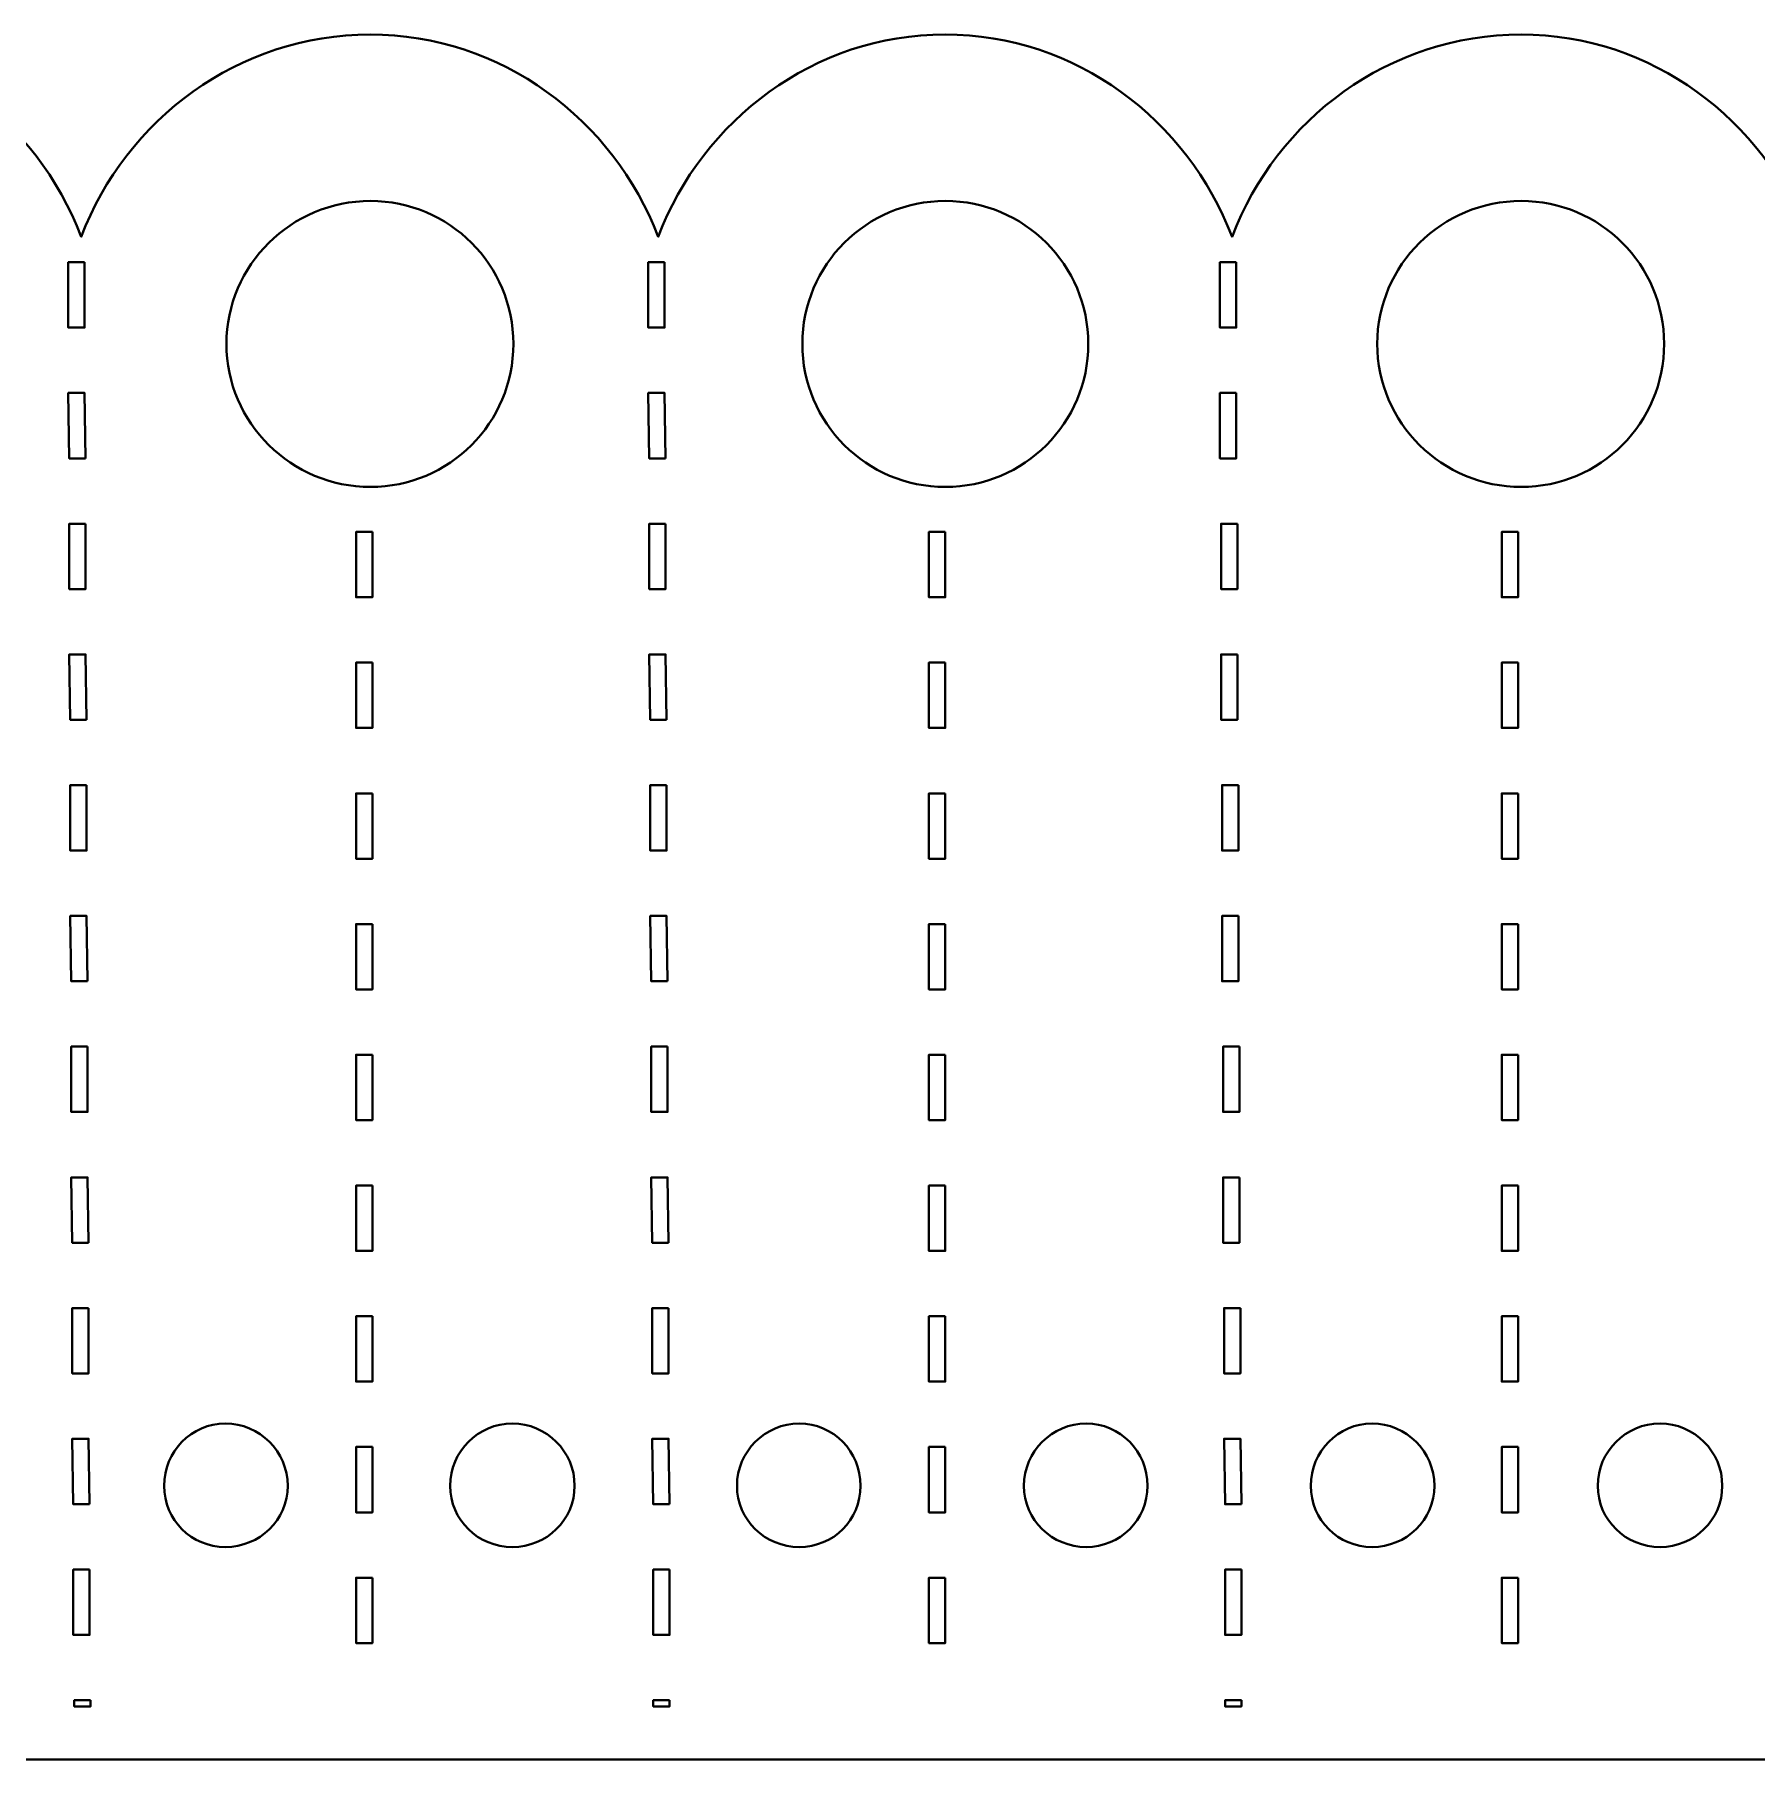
# Model space of a CAD drawing. Header units: centimetres. Extents: x -8.2 to 7.2, y 2.8 to 4.9.
# Drawn here: x -6.134 to -4.039, y 2.801 to 4.899 of the extents above; entities that cross this region are included whole.
import ezdxf

# ---------------------------------------------------------------- set-up
doc = ezdxf.new("R2010")
doc.units = ezdxf.units.CM
doc.header["$MEASUREMENT"] = 0
doc.layers.add('Layer 1', color=7, linetype='Continuous')

msp = doc.modelspace()

# ---------------------------------------------------------------- linework, layer by layer
at = {"layer": 'Layer 1', "color": 17, "lineweight": 40}
for points, knots in [([(7.2486, 4.52232), (7.2486, 4.72963), (7.07659, 4.89865), (6.87103, 4.89865), (6.87103, 4.89865), (6.71154, 4.89865), (6.57502, 4.79496), (6.52078, 4.65273), (6.52078, 4.65273), (6.46648, 4.79484), (6.33118, 4.89865), (6.17177, 4.89865), (6.17177, 4.89865), (6.01237, 4.89865), (5.87706, 4.79484), (5.82276, 4.65273), (5.82276, 4.65273), (5.76846, 4.79583), (5.63113, 4.89865), (5.47127, 4.89865), (5.47127, 4.89865), (5.31187, 4.89865), (5.17656, 4.79484), (5.12226, 4.65273), (5.12226, 4.65273), (5.06803, 4.79496), (4.9315, 4.89865), (4.77201, 4.89865), (4.77201, 4.89865), (4.61261, 4.89865), (4.4773, 4.79484), (4.423, 4.65273), (4.423, 4.65273), (4.3687, 4.79583), (4.23138, 4.89865), (4.07151, 4.89865), (4.07151, 4.89865), (3.91202, 4.89865), (3.7755, 4.79496), (3.72126, 4.65273), (3.72126, 4.65273), (3.66696, 4.79484), (3.53166, 4.89865), (3.37225, 4.89865), (3.37225, 4.89865), (3.21285, 4.89865), (3.07754, 4.79484), (3.02324, 4.65273), (3.02324, 4.65273), (2.96901, 4.79496), (2.83248, 4.89865), (2.67299, 4.89865), (2.67299, 4.89865), (2.51312, 4.89865), (2.3758, 4.79583), (2.3215, 4.65273), (2.3215, 4.65273), (2.2672, 4.79484), (2.1319, 4.89865), (1.97249, 4.89865), (1.97249, 4.89865), (1.813, 4.89865), (1.67647, 4.79496), (1.62224, 4.65273), (1.62224, 4.65273), (1.56794, 4.79484), (1.43264, 4.89865), (1.27323, 4.89865), (1.27323, 4.89865), (1.11336, 4.89865), (0.97604, 4.79583), (0.92174, 4.65273), (0.92174, 4.65273), (0.86744, 4.79484), (0.73214, 4.89865), (0.57273, 4.89865), (0.57273, 4.89865), (0.41333, 4.89865), (0.27802, 4.79484), (0.22372, 4.65273), (0.22372, 4.65273), (0.16949, 4.79496), (0.03296, 4.89865), (-0.12653, 4.89865), (-0.12653, 4.89865), (-0.2864, 4.89865), (-0.42372, 4.79583), (-0.47802, 4.65273), (-0.47802, 4.65273), (-0.53232, 4.79484), (-0.66762, 4.89865), (-0.82703, 4.89865), (-0.82703, 4.89865), (-0.98652, 4.89865), (-1.12305, 4.79496), (-1.17728, 4.65273), (-1.17728, 4.65273), (-1.23158, 4.79484), (-1.36688, 4.89865), (-1.52629, 4.89865), (-1.52629, 4.89865), (-1.68616, 4.89865), (-1.82348, 4.79583), (-1.87778, 4.65273), (-1.87778, 4.65273), (-1.93208, 4.79484), (-2.06738, 4.89865), (-2.22679, 4.89865), (-2.22679, 4.89865), (-2.38619, 4.89865), (-2.5215, 4.79484), (-2.5758, 4.65273), (-2.5758, 4.65273), (-2.63003, 4.79496), (-2.76656, 4.89865), (-2.92605, 4.89865), (-2.92605, 4.89865), (-3.08592, 4.89865), (-3.22324, 4.79583), (-3.27754, 4.65273), (-3.27754, 4.65273), (-3.33184, 4.79484), (-3.46714, 4.89865), (-3.62655, 4.89865), (-3.62655, 4.89865), (-3.78604, 4.89865), (-3.92257, 4.79496), (-3.9768, 4.65273), (-3.9768, 4.65273), (-4.0311, 4.79484), (-4.1664, 4.89865), (-4.32581, 4.89865), (-4.32581, 4.89865), (-4.48568, 4.89865), (-4.623, 4.79583), (-4.6773, 4.65273), (-4.6773, 4.65273), (-4.7316, 4.79484), (-4.8669, 4.89865), (-5.02631, 4.89865), (-5.02631, 4.89865), (-5.18571, 4.89865), (-5.32102, 4.79484), (-5.37532, 4.65273), (-5.37532, 4.65273), (-5.42955, 4.79496), (-5.56608, 4.89865), (-5.72557, 4.89865), (-5.72557, 4.89865), (-5.88544, 4.89865), (-6.02276, 4.79583), (-6.07706, 4.65273), (-6.07706, 4.65273), (-6.13136, 4.79484), (-6.26666, 4.89865), (-6.42607, 4.89865), (-6.42607, 4.89865), (-6.58556, 4.89865), (-6.72209, 4.79496), (-6.77632, 4.65273), (-6.77632, 4.65273), (-6.83062, 4.79484), (-6.96592, 4.89865), (-7.12533, 4.89865), (-7.12533, 4.89865), (-7.2852, 4.89865), (-7.42252, 4.79583), (-7.47682, 4.65273), (-7.47682, 4.65273), (-7.53112, 4.79484), (-7.66642, 4.89865), (-7.82583, 4.89865), (-7.82583, 4.89865), (-8.03139, 4.89865), (-8.20216, 4.72788), (-8.20216, 4.52232), (-8.20216, 4.52232), (-8.20216, 4.49159), (-8.19816, 4.46161), (-8.19098, 4.43289), (-8.19098, 4.43289), (-8.19098, 4.43289), (-8.1885, 2.80088), (-8.1885, 2.80088), (-8.1885, 2.80088), (-8.1885, 2.80088), (7.24105, 2.80088), (7.24105, 2.80088), (7.24105, 2.80088), (7.24105, 2.80088), (7.23857, 4.43786), (7.23857, 4.43786), (7.23857, 4.43786), (7.24494, 4.46505), (7.24851, 4.49327), (7.24851, 4.52232), (7.24851, 4.52232), (7.24851, 4.52232), (7.2486, 4.52232), (7.2486, 4.52232)], [0, 0, 0, 0, 0.0196078, 0.0196078, 0.0196078, 0.0196078, 0.0392157, 0.0392157, 0.0392157, 0.0392157, 0.0588235, 0.0588235, 0.0588235, 0.0588235, 0.0784314, 0.0784314, 0.0784314, 0.0784314, 0.0980392, 0.0980392, 0.0980392, 0.0980392, 0.1176471, 0.1176471, 0.1176471, 0.1176471, 0.1372549, 0.1372549, 0.1372549, 0.1372549, 0.1568627, 0.1568627, 0.1568627, 0.1568627, 0.1764706, 0.1764706, 0.1764706, 0.1764706, 0.1960784, 0.1960784, 0.1960784, 0.1960784, 0.2156863, 0.2156863, 0.2156863, 0.2156863, 0.2352941, 0.2352941, 0.2352941, 0.2352941, 0.254902, 0.254902, 0.254902, 0.254902, 0.2745098, 0.2745098, 0.2745098, 0.2745098, 0.2941176, 0.2941176, 0.2941176, 0.2941176, 0.3137255, 0.3137255, 0.3137255, 0.3137255, 0.3333333, 0.3333333, 0.3333333, 0.3333333, 0.3529412, 0.3529412, 0.3529412, 0.3529412, 0.372549, 0.372549, 0.372549, 0.372549, 0.3921569, 0.3921569, 0.3921569, 0.3921569, 0.4117647, 0.4117647, 0.4117647, 0.4117647, 0.4313725, 0.4313725, 0.4313725, 0.4313725, 0.4509804, 0.4509804, 0.4509804, 0.4509804, 0.4705882, 0.4705882, 0.4705882, 0.4705882, 0.4901961, 0.4901961, 0.4901961, 0.4901961, 0.5098039, 0.5098039, 0.5098039, 0.5098039, 0.5294118, 0.5294118, 0.5294118, 0.5294118, 0.5490196, 0.5490196, 0.5490196, 0.5490196, 0.5686275, 0.5686275, 0.5686275, 0.5686275, 0.5882353, 0.5882353, 0.5882353, 0.5882353, 0.6078431, 0.6078431, 0.6078431, 0.6078431, 0.627451, 0.627451, 0.627451, 0.627451, 0.6470588, 0.6470588, 0.6470588, 0.6470588, 0.6666667, 0.6666667, 0.6666667, 0.6666667, 0.6862745, 0.6862745, 0.6862745, 0.6862745, 0.7058824, 0.7058824, 0.7058824, 0.7058824, 0.7254902, 0.7254902, 0.7254902, 0.7254902, 0.745098, 0.745098, 0.745098, 0.745098, 0.7647059, 0.7647059, 0.7647059, 0.7647059, 0.7843137, 0.7843137, 0.7843137, 0.7843137, 0.8039216, 0.8039216, 0.8039216, 0.8039216, 0.8235294, 0.8235294, 0.8235294, 0.8235294, 0.8431373, 0.8431373, 0.8431373, 0.8431373, 0.8627451, 0.8627451, 0.8627451, 0.8627451, 0.8823529, 0.8823529, 0.8823529, 0.8823529, 0.9019608, 0.9019608, 0.9019608, 0.9019608, 0.9215686, 0.9215686, 0.9215686, 0.9215686, 0.9411765, 0.9411765, 0.9411765, 0.9411765, 0.9607843, 0.9607843, 0.9607843, 0.9607843, 1, 1, 1, 1]), ([(-5.55143, 4.52232), (-5.55143, 4.42618), (-5.62918, 4.34844), (-5.72531, 4.34844), (-5.72531, 4.34844), (-5.82145, 4.34844), (-5.90043, 4.42619), (-5.90043, 4.52232), (-5.90043, 4.52232), (-5.90043, 4.61846), (-5.82144, 4.6962), (-5.72531, 4.6962), (-5.72531, 4.6962), (-5.62917, 4.6962), (-5.55143, 4.61845), (-5.55143, 4.52232)], [0, 0, 0, 0, 0.2, 0.2, 0.2, 0.2, 0.4, 0.4, 0.4, 0.4, 0.6, 0.6, 0.6, 0.6, 1, 1, 1, 1]), ([(-4.85218, 4.52232), (-4.85218, 4.42618), (-4.92993, 4.34844), (-5.02606, 4.34844), (-5.02606, 4.34844), (-5.1222, 4.34844), (-5.19994, 4.42619), (-5.19994, 4.52232), (-5.19994, 4.52232), (-5.19994, 4.61846), (-5.1222, 4.6962), (-5.02606, 4.6962), (-5.02606, 4.6962), (-4.92992, 4.6962), (-4.85218, 4.61845), (-4.85218, 4.52232)], [0, 0, 0, 0, 0.2, 0.2, 0.2, 0.2, 0.4, 0.4, 0.4, 0.4, 0.6, 0.6, 0.6, 0.6, 1, 1, 1, 1]), ([(-4.15169, 4.52232), (-4.15169, 4.42618), (-4.22944, 4.34844), (-4.32557, 4.34844), (-4.32557, 4.34844), (-4.42171, 4.34844), (-4.50069, 4.42619), (-4.50069, 4.52232), (-4.50069, 4.52232), (-4.50069, 4.61846), (-4.4217, 4.6962), (-4.32557, 4.6962), (-4.32557, 4.6962), (-4.22943, 4.6962), (-4.15169, 4.61845), (-4.15169, 4.52232)], [0, 0, 0, 0, 0.2, 0.2, 0.2, 0.2, 0.4, 0.4, 0.4, 0.4, 0.6, 0.6, 0.6, 0.6, 1, 1, 1, 1]), ([(-6.07307, 4.62168), (-6.07307, 4.62168), (-6.07307, 4.54219), (-6.07307, 4.54219), (-6.07307, 4.54219), (-6.07307, 4.54219), (-6.09294, 4.54219), (-6.09294, 4.54219), (-6.09294, 4.54219), (-6.09294, 4.54219), (-6.09294, 4.62168), (-6.09294, 4.62168), (-6.09294, 4.62168), (-6.09294, 4.62168), (-6.07307, 4.62168), (-6.07307, 4.62168)], [0, 0, 0, 0, 0.2, 0.2, 0.2, 0.2, 0.4, 0.4, 0.4, 0.4, 0.6, 0.6, 0.6, 0.6, 1, 1, 1, 1]), ([(-5.36761, 4.62168), (-5.36761, 4.62168), (-5.36761, 4.54219), (-5.36761, 4.54219), (-5.36761, 4.54219), (-5.36761, 4.54219), (-5.38748, 4.54219), (-5.38748, 4.54219), (-5.38748, 4.54219), (-5.38748, 4.54219), (-5.38748, 4.62168), (-5.38748, 4.62168), (-5.38748, 4.62168), (-5.38748, 4.62168), (-5.36761, 4.62168), (-5.36761, 4.62168)], [0, 0, 0, 0, 0.2, 0.2, 0.2, 0.2, 0.4, 0.4, 0.4, 0.4, 0.6, 0.6, 0.6, 0.6, 1, 1, 1, 1]), ([(-4.67209, 4.62168), (-4.67209, 4.62168), (-4.67209, 4.54219), (-4.67209, 4.54219), (-4.67209, 4.54219), (-4.67209, 4.54219), (-4.69196, 4.54219), (-4.69196, 4.54219), (-4.69196, 4.54219), (-4.69196, 4.54219), (-4.69196, 4.62168), (-4.69196, 4.62168), (-4.69196, 4.62168), (-4.69196, 4.62168), (-4.67209, 4.62168), (-4.67209, 4.62168)], [0, 0, 0, 0, 0.2, 0.2, 0.2, 0.2, 0.4, 0.4, 0.4, 0.4, 0.6, 0.6, 0.6, 0.6, 1, 1, 1, 1]), ([(-6.07183, 4.38321), (-6.07183, 4.38321), (-6.0917, 4.38321), (-6.0917, 4.38321), (-6.0917, 4.38321), (-6.0917, 4.38321), (-6.09294, 4.4627), (-6.09294, 4.4627), (-6.09294, 4.4627), (-6.09294, 4.4627), (-6.07307, 4.4627), (-6.07307, 4.4627), (-6.07307, 4.4627), (-6.07307, 4.4627), (-6.07183, 4.38321), (-6.07183, 4.38321)], [0, 0, 0, 0, 0.2, 0.2, 0.2, 0.2, 0.4, 0.4, 0.4, 0.4, 0.6, 0.6, 0.6, 0.6, 1, 1, 1, 1]), ([(-5.36637, 4.38321), (-5.36637, 4.38321), (-5.38624, 4.38321), (-5.38624, 4.38321), (-5.38624, 4.38321), (-5.38624, 4.38321), (-5.38748, 4.4627), (-5.38748, 4.4627), (-5.38748, 4.4627), (-5.38748, 4.4627), (-5.36761, 4.4627), (-5.36761, 4.4627), (-5.36761, 4.4627), (-5.36761, 4.4627), (-5.36637, 4.38321), (-5.36637, 4.38321)], [0, 0, 0, 0, 0.2, 0.2, 0.2, 0.2, 0.4, 0.4, 0.4, 0.4, 0.6, 0.6, 0.6, 0.6, 1, 1, 1, 1]), ([(-4.67209, 4.4627), (-4.67209, 4.4627), (-4.67209, 4.38321), (-4.67209, 4.38321), (-4.67209, 4.38321), (-4.67209, 4.38321), (-4.69196, 4.38321), (-4.69196, 4.38321), (-4.69196, 4.38321), (-4.69196, 4.38321), (-4.69196, 4.4627), (-4.69196, 4.4627), (-4.69196, 4.4627), (-4.69196, 4.4627), (-4.67209, 4.4627), (-4.67209, 4.4627)], [0, 0, 0, 0, 0.2, 0.2, 0.2, 0.2, 0.4, 0.4, 0.4, 0.4, 0.6, 0.6, 0.6, 0.6, 1, 1, 1, 1]), ([(-6.07183, 4.30372), (-6.07183, 4.30372), (-6.07183, 4.22423), (-6.07183, 4.22423), (-6.07183, 4.22423), (-6.07183, 4.22423), (-6.0917, 4.22423), (-6.0917, 4.22423), (-6.0917, 4.22423), (-6.0917, 4.22423), (-6.0917, 4.30372), (-6.0917, 4.30372), (-6.0917, 4.30372), (-6.0917, 4.30372), (-6.07183, 4.30372), (-6.07183, 4.30372)], [0, 0, 0, 0, 0.2, 0.2, 0.2, 0.2, 0.4, 0.4, 0.4, 0.4, 0.6, 0.6, 0.6, 0.6, 1, 1, 1, 1]), ([(-5.36637, 4.30372), (-5.36637, 4.30372), (-5.36637, 4.22423), (-5.36637, 4.22423), (-5.36637, 4.22423), (-5.36637, 4.22423), (-5.38624, 4.22423), (-5.38624, 4.22423), (-5.38624, 4.22423), (-5.38624, 4.22423), (-5.38624, 4.30372), (-5.38624, 4.30372), (-5.38624, 4.30372), (-5.38624, 4.30372), (-5.36637, 4.30372), (-5.36637, 4.30372)], [0, 0, 0, 0, 0.2, 0.2, 0.2, 0.2, 0.4, 0.4, 0.4, 0.4, 0.6, 0.6, 0.6, 0.6, 1, 1, 1, 1]), ([(-4.67085, 4.30372), (-4.67085, 4.30372), (-4.67085, 4.22423), (-4.67085, 4.22423), (-4.67085, 4.22423), (-4.67085, 4.22423), (-4.69072, 4.22423), (-4.69072, 4.22423), (-4.69072, 4.22423), (-4.69072, 4.22423), (-4.69072, 4.30372), (-4.69072, 4.30372), (-4.69072, 4.30372), (-4.69072, 4.30372), (-4.67085, 4.30372), (-4.67085, 4.30372)], [0, 0, 0, 0, 0.2, 0.2, 0.2, 0.2, 0.4, 0.4, 0.4, 0.4, 0.6, 0.6, 0.6, 0.6, 1, 1, 1, 1]), ([(-5.72283, 4.29379), (-5.72283, 4.29379), (-5.72283, 4.2143), (-5.72283, 4.2143), (-5.72283, 4.2143), (-5.72283, 4.2143), (-5.7427, 4.2143), (-5.7427, 4.2143), (-5.7427, 4.2143), (-5.7427, 4.2143), (-5.7427, 4.29379), (-5.7427, 4.29379), (-5.7427, 4.29379), (-5.7427, 4.29379), (-5.72283, 4.29379), (-5.72283, 4.29379)], [0, 0, 0, 0, 0.2, 0.2, 0.2, 0.2, 0.4, 0.4, 0.4, 0.4, 0.6, 0.6, 0.6, 0.6, 1, 1, 1, 1]), ([(-5.02606, 4.29379), (-5.02606, 4.29379), (-5.02606, 4.2143), (-5.02606, 4.2143), (-5.02606, 4.2143), (-5.02606, 4.2143), (-5.04593, 4.2143), (-5.04593, 4.2143), (-5.04593, 4.2143), (-5.04593, 4.2143), (-5.04593, 4.29379), (-5.04593, 4.29379), (-5.04593, 4.29379), (-5.04593, 4.29379), (-5.02606, 4.29379), (-5.02606, 4.29379)], [0, 0, 0, 0, 0.2, 0.2, 0.2, 0.2, 0.4, 0.4, 0.4, 0.4, 0.6, 0.6, 0.6, 0.6, 1, 1, 1, 1]), ([(-4.3293, 4.29379), (-4.3293, 4.29379), (-4.3293, 4.2143), (-4.3293, 4.2143), (-4.3293, 4.2143), (-4.3293, 4.2143), (-4.34917, 4.2143), (-4.34917, 4.2143), (-4.34917, 4.2143), (-4.34917, 4.2143), (-4.34917, 4.29379), (-4.34917, 4.29379), (-4.34917, 4.29379), (-4.34917, 4.29379), (-4.3293, 4.29379), (-4.3293, 4.29379)], [0, 0, 0, 0, 0.2, 0.2, 0.2, 0.2, 0.4, 0.4, 0.4, 0.4, 0.6, 0.6, 0.6, 0.6, 1, 1, 1, 1]), ([(-6.07059, 4.06526), (-6.07059, 4.06526), (-6.09046, 4.06526), (-6.09046, 4.06526), (-6.09046, 4.06526), (-6.09046, 4.06526), (-6.0917, 4.14475), (-6.0917, 4.14475), (-6.0917, 4.14475), (-6.0917, 4.14475), (-6.07183, 4.14475), (-6.07183, 4.14475), (-6.07183, 4.14475), (-6.07183, 4.14475), (-6.07059, 4.06526), (-6.07059, 4.06526)], [0, 0, 0, 0, 0.2, 0.2, 0.2, 0.2, 0.4, 0.4, 0.4, 0.4, 0.6, 0.6, 0.6, 0.6, 1, 1, 1, 1]), ([(-5.72283, 4.13481), (-5.72283, 4.13481), (-5.72283, 4.05532), (-5.72283, 4.05532), (-5.72283, 4.05532), (-5.72283, 4.05532), (-5.7427, 4.05532), (-5.7427, 4.05532), (-5.7427, 4.05532), (-5.7427, 4.05532), (-5.7427, 4.13481), (-5.7427, 4.13481), (-5.7427, 4.13481), (-5.7427, 4.13481), (-5.72283, 4.13481), (-5.72283, 4.13481)], [0, 0, 0, 0, 0.2, 0.2, 0.2, 0.2, 0.4, 0.4, 0.4, 0.4, 0.6, 0.6, 0.6, 0.6, 1, 1, 1, 1]), ([(-5.36513, 4.06526), (-5.36513, 4.06526), (-5.385, 4.06526), (-5.385, 4.06526), (-5.385, 4.06526), (-5.385, 4.06526), (-5.38624, 4.14475), (-5.38624, 4.14475), (-5.38624, 4.14475), (-5.38624, 4.14475), (-5.36637, 4.14475), (-5.36637, 4.14475), (-5.36637, 4.14475), (-5.36637, 4.14475), (-5.36513, 4.06526), (-5.36513, 4.06526)], [0, 0, 0, 0, 0.2, 0.2, 0.2, 0.2, 0.4, 0.4, 0.4, 0.4, 0.6, 0.6, 0.6, 0.6, 1, 1, 1, 1]), ([(-5.02606, 4.13481), (-5.02606, 4.13481), (-5.02606, 4.05532), (-5.02606, 4.05532), (-5.02606, 4.05532), (-5.02606, 4.05532), (-5.04593, 4.05532), (-5.04593, 4.05532), (-5.04593, 4.05532), (-5.04593, 4.05532), (-5.04593, 4.13481), (-5.04593, 4.13481), (-5.04593, 4.13481), (-5.04593, 4.13481), (-5.02606, 4.13481), (-5.02606, 4.13481)], [0, 0, 0, 0, 0.2, 0.2, 0.2, 0.2, 0.4, 0.4, 0.4, 0.4, 0.6, 0.6, 0.6, 0.6, 1, 1, 1, 1]), ([(-4.67085, 4.14475), (-4.67085, 4.14475), (-4.67085, 4.06526), (-4.67085, 4.06526), (-4.67085, 4.06526), (-4.67085, 4.06526), (-4.69072, 4.06526), (-4.69072, 4.06526), (-4.69072, 4.06526), (-4.69072, 4.06526), (-4.69072, 4.14475), (-4.69072, 4.14475), (-4.69072, 4.14475), (-4.69072, 4.14475), (-4.67085, 4.14475), (-4.67085, 4.14475)], [0, 0, 0, 0, 0.2, 0.2, 0.2, 0.2, 0.4, 0.4, 0.4, 0.4, 0.6, 0.6, 0.6, 0.6, 1, 1, 1, 1]), ([(-4.3293, 4.13481), (-4.3293, 4.13481), (-4.3293, 4.05532), (-4.3293, 4.05532), (-4.3293, 4.05532), (-4.3293, 4.05532), (-4.34917, 4.05532), (-4.34917, 4.05532), (-4.34917, 4.05532), (-4.34917, 4.05532), (-4.34917, 4.13481), (-4.34917, 4.13481), (-4.34917, 4.13481), (-4.34917, 4.13481), (-4.3293, 4.13481), (-4.3293, 4.13481)], [0, 0, 0, 0, 0.2, 0.2, 0.2, 0.2, 0.4, 0.4, 0.4, 0.4, 0.6, 0.6, 0.6, 0.6, 1, 1, 1, 1]), ([(-6.07059, 3.98577), (-6.07059, 3.98577), (-6.07059, 3.90628), (-6.07059, 3.90628), (-6.07059, 3.90628), (-6.07059, 3.90628), (-6.09046, 3.90628), (-6.09046, 3.90628), (-6.09046, 3.90628), (-6.09046, 3.90628), (-6.09046, 3.98577), (-6.09046, 3.98577), (-6.09046, 3.98577), (-6.09046, 3.98577), (-6.07059, 3.98577), (-6.07059, 3.98577)], [0, 0, 0, 0, 0.2, 0.2, 0.2, 0.2, 0.4, 0.4, 0.4, 0.4, 0.6, 0.6, 0.6, 0.6, 1, 1, 1, 1]), ([(-5.36513, 3.98577), (-5.36513, 3.98577), (-5.36513, 3.90628), (-5.36513, 3.90628), (-5.36513, 3.90628), (-5.36513, 3.90628), (-5.385, 3.90628), (-5.385, 3.90628), (-5.385, 3.90628), (-5.385, 3.90628), (-5.385, 3.98577), (-5.385, 3.98577), (-5.385, 3.98577), (-5.385, 3.98577), (-5.36513, 3.98577), (-5.36513, 3.98577)], [0, 0, 0, 0, 0.2, 0.2, 0.2, 0.2, 0.4, 0.4, 0.4, 0.4, 0.6, 0.6, 0.6, 0.6, 1, 1, 1, 1]), ([(-4.66961, 3.98577), (-4.66961, 3.98577), (-4.66961, 3.90628), (-4.66961, 3.90628), (-4.66961, 3.90628), (-4.66961, 3.90628), (-4.68948, 3.90628), (-4.68948, 3.90628), (-4.68948, 3.90628), (-4.68948, 3.90628), (-4.68948, 3.98577), (-4.68948, 3.98577), (-4.68948, 3.98577), (-4.68948, 3.98577), (-4.66961, 3.98577), (-4.66961, 3.98577)], [0, 0, 0, 0, 0.2, 0.2, 0.2, 0.2, 0.4, 0.4, 0.4, 0.4, 0.6, 0.6, 0.6, 0.6, 1, 1, 1, 1]), ([(-5.72283, 3.97583), (-5.72283, 3.97583), (-5.72283, 3.89634), (-5.72283, 3.89634), (-5.72283, 3.89634), (-5.72283, 3.89634), (-5.7427, 3.89634), (-5.7427, 3.89634), (-5.7427, 3.89634), (-5.7427, 3.89634), (-5.7427, 3.97583), (-5.7427, 3.97583), (-5.7427, 3.97583), (-5.7427, 3.97583), (-5.72283, 3.97583), (-5.72283, 3.97583)], [0, 0, 0, 0, 0.2, 0.2, 0.2, 0.2, 0.4, 0.4, 0.4, 0.4, 0.6, 0.6, 0.6, 0.6, 1, 1, 1, 1]), ([(-5.02606, 3.97583), (-5.02606, 3.97583), (-5.02606, 3.89634), (-5.02606, 3.89634), (-5.02606, 3.89634), (-5.02606, 3.89634), (-5.04593, 3.89634), (-5.04593, 3.89634), (-5.04593, 3.89634), (-5.04593, 3.89634), (-5.04593, 3.97583), (-5.04593, 3.97583), (-5.04593, 3.97583), (-5.04593, 3.97583), (-5.02606, 3.97583), (-5.02606, 3.97583)], [0, 0, 0, 0, 0.2, 0.2, 0.2, 0.2, 0.4, 0.4, 0.4, 0.4, 0.6, 0.6, 0.6, 0.6, 1, 1, 1, 1]), ([(-4.3293, 3.97583), (-4.3293, 3.97583), (-4.3293, 3.89634), (-4.3293, 3.89634), (-4.3293, 3.89634), (-4.3293, 3.89634), (-4.34917, 3.89634), (-4.34917, 3.89634), (-4.34917, 3.89634), (-4.34917, 3.89634), (-4.34917, 3.97583), (-4.34917, 3.97583), (-4.34917, 3.97583), (-4.34917, 3.97583), (-4.3293, 3.97583), (-4.3293, 3.97583)], [0, 0, 0, 0, 0.2, 0.2, 0.2, 0.2, 0.4, 0.4, 0.4, 0.4, 0.6, 0.6, 0.6, 0.6, 1, 1, 1, 1]), ([(-6.06935, 3.7473), (-6.06935, 3.7473), (-6.08922, 3.7473), (-6.08922, 3.7473), (-6.08922, 3.7473), (-6.08922, 3.7473), (-6.09046, 3.82679), (-6.09046, 3.82679), (-6.09046, 3.82679), (-6.09046, 3.82679), (-6.07059, 3.82679), (-6.07059, 3.82679), (-6.07059, 3.82679), (-6.07059, 3.82679), (-6.06935, 3.7473), (-6.06935, 3.7473)], [0, 0, 0, 0, 0.2, 0.2, 0.2, 0.2, 0.4, 0.4, 0.4, 0.4, 0.6, 0.6, 0.6, 0.6, 1, 1, 1, 1]), ([(-5.36389, 3.7473), (-5.36389, 3.7473), (-5.38376, 3.7473), (-5.38376, 3.7473), (-5.38376, 3.7473), (-5.38376, 3.7473), (-5.385, 3.82679), (-5.385, 3.82679), (-5.385, 3.82679), (-5.385, 3.82679), (-5.36513, 3.82679), (-5.36513, 3.82679), (-5.36513, 3.82679), (-5.36513, 3.82679), (-5.36389, 3.7473), (-5.36389, 3.7473)], [0, 0, 0, 0, 0.2, 0.2, 0.2, 0.2, 0.4, 0.4, 0.4, 0.4, 0.6, 0.6, 0.6, 0.6, 1, 1, 1, 1]), ([(-4.66961, 3.82679), (-4.66961, 3.82679), (-4.66961, 3.7473), (-4.66961, 3.7473), (-4.66961, 3.7473), (-4.66961, 3.7473), (-4.68948, 3.7473), (-4.68948, 3.7473), (-4.68948, 3.7473), (-4.68948, 3.7473), (-4.68948, 3.82679), (-4.68948, 3.82679), (-4.68948, 3.82679), (-4.68948, 3.82679), (-4.66961, 3.82679), (-4.66961, 3.82679)], [0, 0, 0, 0, 0.2, 0.2, 0.2, 0.2, 0.4, 0.4, 0.4, 0.4, 0.6, 0.6, 0.6, 0.6, 1, 1, 1, 1]), ([(-5.72283, 3.81686), (-5.72283, 3.81686), (-5.72283, 3.73737), (-5.72283, 3.73737), (-5.72283, 3.73737), (-5.72283, 3.73737), (-5.7427, 3.73737), (-5.7427, 3.73737), (-5.7427, 3.73737), (-5.7427, 3.73737), (-5.7427, 3.81686), (-5.7427, 3.81686), (-5.7427, 3.81686), (-5.7427, 3.81686), (-5.72283, 3.81686), (-5.72283, 3.81686)], [0, 0, 0, 0, 0.2, 0.2, 0.2, 0.2, 0.4, 0.4, 0.4, 0.4, 0.6, 0.6, 0.6, 0.6, 1, 1, 1, 1]), ([(-5.02606, 3.81686), (-5.02606, 3.81686), (-5.02606, 3.73737), (-5.02606, 3.73737), (-5.02606, 3.73737), (-5.02606, 3.73737), (-5.04593, 3.73737), (-5.04593, 3.73737), (-5.04593, 3.73737), (-5.04593, 3.73737), (-5.04593, 3.81686), (-5.04593, 3.81686), (-5.04593, 3.81686), (-5.04593, 3.81686), (-5.02606, 3.81686), (-5.02606, 3.81686)], [0, 0, 0, 0, 0.2, 0.2, 0.2, 0.2, 0.4, 0.4, 0.4, 0.4, 0.6, 0.6, 0.6, 0.6, 1, 1, 1, 1]), ([(-4.3293, 3.81686), (-4.3293, 3.81686), (-4.3293, 3.73737), (-4.3293, 3.73737), (-4.3293, 3.73737), (-4.3293, 3.73737), (-4.34917, 3.73737), (-4.34917, 3.73737), (-4.34917, 3.73737), (-4.34917, 3.73737), (-4.34917, 3.81686), (-4.34917, 3.81686), (-4.34917, 3.81686), (-4.34917, 3.81686), (-4.3293, 3.81686), (-4.3293, 3.81686)], [0, 0, 0, 0, 0.2, 0.2, 0.2, 0.2, 0.4, 0.4, 0.4, 0.4, 0.6, 0.6, 0.6, 0.6, 1, 1, 1, 1]), ([(-6.06935, 3.66781), (-6.06935, 3.66781), (-6.06935, 3.58832), (-6.06935, 3.58832), (-6.06935, 3.58832), (-6.06935, 3.58832), (-6.08922, 3.58832), (-6.08922, 3.58832), (-6.08922, 3.58832), (-6.08922, 3.58832), (-6.08922, 3.66781), (-6.08922, 3.66781), (-6.08922, 3.66781), (-6.08922, 3.66781), (-6.06935, 3.66781), (-6.06935, 3.66781)], [0, 0, 0, 0, 0.2, 0.2, 0.2, 0.2, 0.4, 0.4, 0.4, 0.4, 0.6, 0.6, 0.6, 0.6, 1, 1, 1, 1]), ([(-5.72283, 3.65788), (-5.72283, 3.65788), (-5.72283, 3.57839), (-5.72283, 3.57839), (-5.72283, 3.57839), (-5.72283, 3.57839), (-5.7427, 3.57839), (-5.7427, 3.57839), (-5.7427, 3.57839), (-5.7427, 3.57839), (-5.7427, 3.65788), (-5.7427, 3.65788), (-5.7427, 3.65788), (-5.7427, 3.65788), (-5.72283, 3.65788), (-5.72283, 3.65788)], [0, 0, 0, 0, 0.2, 0.2, 0.2, 0.2, 0.4, 0.4, 0.4, 0.4, 0.6, 0.6, 0.6, 0.6, 1, 1, 1, 1]), ([(-5.36389, 3.66781), (-5.36389, 3.66781), (-5.36389, 3.58832), (-5.36389, 3.58832), (-5.36389, 3.58832), (-5.36389, 3.58832), (-5.38376, 3.58832), (-5.38376, 3.58832), (-5.38376, 3.58832), (-5.38376, 3.58832), (-5.38376, 3.66781), (-5.38376, 3.66781), (-5.38376, 3.66781), (-5.38376, 3.66781), (-5.36389, 3.66781), (-5.36389, 3.66781)], [0, 0, 0, 0, 0.2, 0.2, 0.2, 0.2, 0.4, 0.4, 0.4, 0.4, 0.6, 0.6, 0.6, 0.6, 1, 1, 1, 1]), ([(-5.02606, 3.65788), (-5.02606, 3.65788), (-5.02606, 3.57839), (-5.02606, 3.57839), (-5.02606, 3.57839), (-5.02606, 3.57839), (-5.04593, 3.57839), (-5.04593, 3.57839), (-5.04593, 3.57839), (-5.04593, 3.57839), (-5.04593, 3.65788), (-5.04593, 3.65788), (-5.04593, 3.65788), (-5.04593, 3.65788), (-5.02606, 3.65788), (-5.02606, 3.65788)], [0, 0, 0, 0, 0.2, 0.2, 0.2, 0.2, 0.4, 0.4, 0.4, 0.4, 0.6, 0.6, 0.6, 0.6, 1, 1, 1, 1]), ([(-4.66837, 3.66781), (-4.66837, 3.66781), (-4.66837, 3.58832), (-4.66837, 3.58832), (-4.66837, 3.58832), (-4.66837, 3.58832), (-4.68824, 3.58832), (-4.68824, 3.58832), (-4.68824, 3.58832), (-4.68824, 3.58832), (-4.68824, 3.66781), (-4.68824, 3.66781), (-4.68824, 3.66781), (-4.68824, 3.66781), (-4.66837, 3.66781), (-4.66837, 3.66781)], [0, 0, 0, 0, 0.2, 0.2, 0.2, 0.2, 0.4, 0.4, 0.4, 0.4, 0.6, 0.6, 0.6, 0.6, 1, 1, 1, 1]), ([(-4.3293, 3.65788), (-4.3293, 3.65788), (-4.3293, 3.57839), (-4.3293, 3.57839), (-4.3293, 3.57839), (-4.3293, 3.57839), (-4.34917, 3.57839), (-4.34917, 3.57839), (-4.34917, 3.57839), (-4.34917, 3.57839), (-4.34917, 3.65788), (-4.34917, 3.65788), (-4.34917, 3.65788), (-4.34917, 3.65788), (-4.3293, 3.65788), (-4.3293, 3.65788)], [0, 0, 0, 0, 0.2, 0.2, 0.2, 0.2, 0.4, 0.4, 0.4, 0.4, 0.6, 0.6, 0.6, 0.6, 1, 1, 1, 1]), ([(-6.0681, 3.42935), (-6.0681, 3.42935), (-6.08797, 3.42935), (-6.08797, 3.42935), (-6.08797, 3.42935), (-6.08797, 3.42935), (-6.08921, 3.50884), (-6.08921, 3.50884), (-6.08921, 3.50884), (-6.08921, 3.50884), (-6.06934, 3.50884), (-6.06934, 3.50884), (-6.06934, 3.50884), (-6.06934, 3.50884), (-6.0681, 3.42935), (-6.0681, 3.42935)], [0, 0, 0, 0, 0.2, 0.2, 0.2, 0.2, 0.4, 0.4, 0.4, 0.4, 0.6, 0.6, 0.6, 0.6, 1, 1, 1, 1]), ([(-5.36265, 3.42935), (-5.36265, 3.42935), (-5.38252, 3.42935), (-5.38252, 3.42935), (-5.38252, 3.42935), (-5.38252, 3.42935), (-5.38376, 3.50884), (-5.38376, 3.50884), (-5.38376, 3.50884), (-5.38376, 3.50884), (-5.36389, 3.50884), (-5.36389, 3.50884), (-5.36389, 3.50884), (-5.36389, 3.50884), (-5.36265, 3.42935), (-5.36265, 3.42935)], [0, 0, 0, 0, 0.2, 0.2, 0.2, 0.2, 0.4, 0.4, 0.4, 0.4, 0.6, 0.6, 0.6, 0.6, 1, 1, 1, 1]), ([(-4.66837, 3.50884), (-4.66837, 3.50884), (-4.66837, 3.42935), (-4.66837, 3.42935), (-4.66837, 3.42935), (-4.66837, 3.42935), (-4.68824, 3.42935), (-4.68824, 3.42935), (-4.68824, 3.42935), (-4.68824, 3.42935), (-4.68824, 3.50884), (-4.68824, 3.50884), (-4.68824, 3.50884), (-4.68824, 3.50884), (-4.66837, 3.50884), (-4.66837, 3.50884)], [0, 0, 0, 0, 0.2, 0.2, 0.2, 0.2, 0.4, 0.4, 0.4, 0.4, 0.6, 0.6, 0.6, 0.6, 1, 1, 1, 1]), ([(-5.72283, 3.4989), (-5.72283, 3.4989), (-5.72283, 3.41941), (-5.72283, 3.41941), (-5.72283, 3.41941), (-5.72283, 3.41941), (-5.7427, 3.41941), (-5.7427, 3.41941), (-5.7427, 3.41941), (-5.7427, 3.41941), (-5.7427, 3.4989), (-5.7427, 3.4989), (-5.7427, 3.4989), (-5.7427, 3.4989), (-5.72283, 3.4989), (-5.72283, 3.4989)], [0, 0, 0, 0, 0.2, 0.2, 0.2, 0.2, 0.4, 0.4, 0.4, 0.4, 0.6, 0.6, 0.6, 0.6, 1, 1, 1, 1]), ([(-5.02606, 3.4989), (-5.02606, 3.4989), (-5.02606, 3.41941), (-5.02606, 3.41941), (-5.02606, 3.41941), (-5.02606, 3.41941), (-5.04593, 3.41941), (-5.04593, 3.41941), (-5.04593, 3.41941), (-5.04593, 3.41941), (-5.04593, 3.4989), (-5.04593, 3.4989), (-5.04593, 3.4989), (-5.04593, 3.4989), (-5.02606, 3.4989), (-5.02606, 3.4989)], [0, 0, 0, 0, 0.2, 0.2, 0.2, 0.2, 0.4, 0.4, 0.4, 0.4, 0.6, 0.6, 0.6, 0.6, 1, 1, 1, 1]), ([(-4.3293, 3.4989), (-4.3293, 3.4989), (-4.3293, 3.41941), (-4.3293, 3.41941), (-4.3293, 3.41941), (-4.3293, 3.41941), (-4.34917, 3.41941), (-4.34917, 3.41941), (-4.34917, 3.41941), (-4.34917, 3.41941), (-4.34917, 3.4989), (-4.34917, 3.4989), (-4.34917, 3.4989), (-4.34917, 3.4989), (-4.3293, 3.4989), (-4.3293, 3.4989)], [0, 0, 0, 0, 0.2, 0.2, 0.2, 0.2, 0.4, 0.4, 0.4, 0.4, 0.6, 0.6, 0.6, 0.6, 1, 1, 1, 1]), ([(-6.0681, 3.34986), (-6.0681, 3.34986), (-6.0681, 3.27037), (-6.0681, 3.27037), (-6.0681, 3.27037), (-6.0681, 3.27037), (-6.08797, 3.27037), (-6.08797, 3.27037), (-6.08797, 3.27037), (-6.08797, 3.27037), (-6.08797, 3.34986), (-6.08797, 3.34986), (-6.08797, 3.34986), (-6.08797, 3.34986), (-6.0681, 3.34986), (-6.0681, 3.34986)], [0, 0, 0, 0, 0.2, 0.2, 0.2, 0.2, 0.4, 0.4, 0.4, 0.4, 0.6, 0.6, 0.6, 0.6, 1, 1, 1, 1]), ([(-5.72283, 3.33992), (-5.72283, 3.33992), (-5.72283, 3.26043), (-5.72283, 3.26043), (-5.72283, 3.26043), (-5.72283, 3.26043), (-5.7427, 3.26043), (-5.7427, 3.26043), (-5.7427, 3.26043), (-5.7427, 3.26043), (-5.7427, 3.33992), (-5.7427, 3.33992), (-5.7427, 3.33992), (-5.7427, 3.33992), (-5.72283, 3.33992), (-5.72283, 3.33992)], [0, 0, 0, 0, 0.2, 0.2, 0.2, 0.2, 0.4, 0.4, 0.4, 0.4, 0.6, 0.6, 0.6, 0.6, 1, 1, 1, 1]), ([(-5.36265, 3.34986), (-5.36265, 3.34986), (-5.36265, 3.27037), (-5.36265, 3.27037), (-5.36265, 3.27037), (-5.36265, 3.27037), (-5.38252, 3.27037), (-5.38252, 3.27037), (-5.38252, 3.27037), (-5.38252, 3.27037), (-5.38252, 3.34986), (-5.38252, 3.34986), (-5.38252, 3.34986), (-5.38252, 3.34986), (-5.36265, 3.34986), (-5.36265, 3.34986)], [0, 0, 0, 0, 0.2, 0.2, 0.2, 0.2, 0.4, 0.4, 0.4, 0.4, 0.6, 0.6, 0.6, 0.6, 1, 1, 1, 1]), ([(-5.02606, 3.33992), (-5.02606, 3.33992), (-5.02606, 3.26043), (-5.02606, 3.26043), (-5.02606, 3.26043), (-5.02606, 3.26043), (-5.04593, 3.26043), (-5.04593, 3.26043), (-5.04593, 3.26043), (-5.04593, 3.26043), (-5.04593, 3.33992), (-5.04593, 3.33992), (-5.04593, 3.33992), (-5.04593, 3.33992), (-5.02606, 3.33992), (-5.02606, 3.33992)], [0, 0, 0, 0, 0.2, 0.2, 0.2, 0.2, 0.4, 0.4, 0.4, 0.4, 0.6, 0.6, 0.6, 0.6, 1, 1, 1, 1]), ([(-4.66712, 3.34986), (-4.66712, 3.34986), (-4.66712, 3.27037), (-4.66712, 3.27037), (-4.66712, 3.27037), (-4.66712, 3.27037), (-4.68699, 3.27037), (-4.68699, 3.27037), (-4.68699, 3.27037), (-4.68699, 3.27037), (-4.68699, 3.34986), (-4.68699, 3.34986), (-4.68699, 3.34986), (-4.68699, 3.34986), (-4.66712, 3.34986), (-4.66712, 3.34986)], [0, 0, 0, 0, 0.2, 0.2, 0.2, 0.2, 0.4, 0.4, 0.4, 0.4, 0.6, 0.6, 0.6, 0.6, 1, 1, 1, 1]), ([(-4.3293, 3.33992), (-4.3293, 3.33992), (-4.3293, 3.26043), (-4.3293, 3.26043), (-4.3293, 3.26043), (-4.3293, 3.26043), (-4.34917, 3.26043), (-4.34917, 3.26043), (-4.34917, 3.26043), (-4.34917, 3.26043), (-4.34917, 3.33992), (-4.34917, 3.33992), (-4.34917, 3.33992), (-4.34917, 3.33992), (-4.3293, 3.33992), (-4.3293, 3.33992)], [0, 0, 0, 0, 0.2, 0.2, 0.2, 0.2, 0.4, 0.4, 0.4, 0.4, 0.6, 0.6, 0.6, 0.6, 1, 1, 1, 1]), ([(-6.06686, 3.11139), (-6.06686, 3.11139), (-6.08673, 3.11139), (-6.08673, 3.11139), (-6.08673, 3.11139), (-6.08673, 3.11139), (-6.08797, 3.19088), (-6.08797, 3.19088), (-6.08797, 3.19088), (-6.08797, 3.19088), (-6.0681, 3.19088), (-6.0681, 3.19088), (-6.0681, 3.19088), (-6.0681, 3.19088), (-6.06686, 3.11139), (-6.06686, 3.11139)], [0, 0, 0, 0, 0.2, 0.2, 0.2, 0.2, 0.4, 0.4, 0.4, 0.4, 0.6, 0.6, 0.6, 0.6, 1, 1, 1, 1]), ([(-5.82591, 3.13375), (-5.82591, 3.09218), (-5.8601, 3.05923), (-5.90167, 3.05923), (-5.90167, 3.05923), (-5.94324, 3.05923), (-5.97619, 3.09218), (-5.97619, 3.13375), (-5.97619, 3.13375), (-5.97619, 3.17532), (-5.94324, 3.20951), (-5.90167, 3.20951), (-5.90167, 3.20951), (-5.8601, 3.20951), (-5.82591, 3.17532), (-5.82591, 3.13375)], [0, 0, 0, 0, 0.2, 0.2, 0.2, 0.2, 0.4, 0.4, 0.4, 0.4, 0.6, 0.6, 0.6, 0.6, 1, 1, 1, 1]), ([(-5.47691, 3.13375), (-5.47691, 3.09218), (-5.5111, 3.05923), (-5.55267, 3.05923), (-5.55267, 3.05923), (-5.59424, 3.05923), (-5.62843, 3.09218), (-5.62843, 3.13375), (-5.62843, 3.13375), (-5.62843, 3.17532), (-5.59424, 3.20951), (-5.55267, 3.20951), (-5.55267, 3.20951), (-5.5111, 3.20951), (-5.47691, 3.17532), (-5.47691, 3.13375)], [0, 0, 0, 0, 0.2, 0.2, 0.2, 0.2, 0.4, 0.4, 0.4, 0.4, 0.6, 0.6, 0.6, 0.6, 1, 1, 1, 1]), ([(-5.36141, 3.11139), (-5.36141, 3.11139), (-5.38128, 3.11139), (-5.38128, 3.11139), (-5.38128, 3.11139), (-5.38128, 3.11139), (-5.38252, 3.19088), (-5.38252, 3.19088), (-5.38252, 3.19088), (-5.38252, 3.19088), (-5.36265, 3.19088), (-5.36265, 3.19088), (-5.36265, 3.19088), (-5.36265, 3.19088), (-5.36141, 3.11139), (-5.36141, 3.11139)], [0, 0, 0, 0, 0.2, 0.2, 0.2, 0.2, 0.4, 0.4, 0.4, 0.4, 0.6, 0.6, 0.6, 0.6, 1, 1, 1, 1]), ([(-5.12915, 3.13375), (-5.12915, 3.09218), (-5.1621, 3.05923), (-5.20367, 3.05923), (-5.20367, 3.05923), (-5.24524, 3.05923), (-5.27943, 3.09218), (-5.27943, 3.13375), (-5.27943, 3.13375), (-5.27943, 3.17532), (-5.24524, 3.20951), (-5.20367, 3.20951), (-5.20367, 3.20951), (-5.1621, 3.20951), (-5.12915, 3.17532), (-5.12915, 3.13375)], [0, 0, 0, 0, 0.2, 0.2, 0.2, 0.2, 0.4, 0.4, 0.4, 0.4, 0.6, 0.6, 0.6, 0.6, 1, 1, 1, 1]), ([(-4.78014, 3.13375), (-4.78014, 3.09218), (-4.81309, 3.05923), (-4.85466, 3.05923), (-4.85466, 3.05923), (-4.89623, 3.05923), (-4.93042, 3.09218), (-4.93042, 3.13375), (-4.93042, 3.13375), (-4.93042, 3.17532), (-4.89623, 3.20951), (-4.85466, 3.20951), (-4.85466, 3.20951), (-4.81309, 3.20951), (-4.78014, 3.17532), (-4.78014, 3.13375)], [0, 0, 0, 0, 0.2, 0.2, 0.2, 0.2, 0.4, 0.4, 0.4, 0.4, 0.6, 0.6, 0.6, 0.6, 1, 1, 1, 1]), ([(-4.66588, 3.11139), (-4.66588, 3.11139), (-4.68575, 3.11139), (-4.68575, 3.11139), (-4.68575, 3.11139), (-4.68575, 3.11139), (-4.68699, 3.19088), (-4.68699, 3.19088), (-4.68699, 3.19088), (-4.68699, 3.19088), (-4.66712, 3.19088), (-4.66712, 3.19088), (-4.66712, 3.19088), (-4.66712, 3.19088), (-4.66588, 3.11139), (-4.66588, 3.11139)], [0, 0, 0, 0, 0.2, 0.2, 0.2, 0.2, 0.4, 0.4, 0.4, 0.4, 0.6, 0.6, 0.6, 0.6, 1, 1, 1, 1]), ([(-4.43114, 3.13375), (-4.43114, 3.09218), (-4.46533, 3.05923), (-4.5069, 3.05923), (-4.5069, 3.05923), (-4.54847, 3.05923), (-4.58142, 3.09218), (-4.58142, 3.13375), (-4.58142, 3.13375), (-4.58142, 3.17532), (-4.54847, 3.20951), (-4.5069, 3.20951), (-4.5069, 3.20951), (-4.46533, 3.20951), (-4.43114, 3.17532), (-4.43114, 3.13375)], [0, 0, 0, 0, 0.2, 0.2, 0.2, 0.2, 0.4, 0.4, 0.4, 0.4, 0.6, 0.6, 0.6, 0.6, 1, 1, 1, 1]), ([(-4.08097, 3.13375), (-4.08097, 3.09218), (-4.11516, 3.05923), (-4.15673, 3.05923), (-4.15673, 3.05923), (-4.1983, 3.05923), (-4.23249, 3.09218), (-4.23249, 3.13375), (-4.23249, 3.13375), (-4.23249, 3.17532), (-4.1983, 3.20951), (-4.15673, 3.20951), (-4.15673, 3.20951), (-4.11516, 3.20951), (-4.08097, 3.17532), (-4.08097, 3.13375)], [0, 0, 0, 0, 0.2, 0.2, 0.2, 0.2, 0.4, 0.4, 0.4, 0.4, 0.6, 0.6, 0.6, 0.6, 1, 1, 1, 1]), ([(-5.72283, 3.18094), (-5.72283, 3.18094), (-5.72283, 3.10145), (-5.72283, 3.10145), (-5.72283, 3.10145), (-5.72283, 3.10145), (-5.7427, 3.10145), (-5.7427, 3.10145), (-5.7427, 3.10145), (-5.7427, 3.10145), (-5.7427, 3.18094), (-5.7427, 3.18094), (-5.7427, 3.18094), (-5.7427, 3.18094), (-5.72283, 3.18094), (-5.72283, 3.18094)], [0, 0, 0, 0, 0.2, 0.2, 0.2, 0.2, 0.4, 0.4, 0.4, 0.4, 0.6, 0.6, 0.6, 0.6, 1, 1, 1, 1]), ([(-5.02606, 3.18094), (-5.02606, 3.18094), (-5.02606, 3.10145), (-5.02606, 3.10145), (-5.02606, 3.10145), (-5.02606, 3.10145), (-5.04593, 3.10145), (-5.04593, 3.10145), (-5.04593, 3.10145), (-5.04593, 3.10145), (-5.04593, 3.18094), (-5.04593, 3.18094), (-5.04593, 3.18094), (-5.04593, 3.18094), (-5.02606, 3.18094), (-5.02606, 3.18094)], [0, 0, 0, 0, 0.2, 0.2, 0.2, 0.2, 0.4, 0.4, 0.4, 0.4, 0.6, 0.6, 0.6, 0.6, 1, 1, 1, 1]), ([(-4.3293, 3.18094), (-4.3293, 3.18094), (-4.3293, 3.10145), (-4.3293, 3.10145), (-4.3293, 3.10145), (-4.3293, 3.10145), (-4.34917, 3.10145), (-4.34917, 3.10145), (-4.34917, 3.10145), (-4.34917, 3.10145), (-4.34917, 3.18094), (-4.34917, 3.18094), (-4.34917, 3.18094), (-4.34917, 3.18094), (-4.3293, 3.18094), (-4.3293, 3.18094)], [0, 0, 0, 0, 0.2, 0.2, 0.2, 0.2, 0.4, 0.4, 0.4, 0.4, 0.6, 0.6, 0.6, 0.6, 1, 1, 1, 1]), ([(-6.06686, 3.0319), (-6.06686, 3.0319), (-6.06686, 2.95241), (-6.06686, 2.95241), (-6.06686, 2.95241), (-6.06686, 2.95241), (-6.08673, 2.95241), (-6.08673, 2.95241), (-6.08673, 2.95241), (-6.08673, 2.95241), (-6.08673, 3.0319), (-6.08673, 3.0319), (-6.08673, 3.0319), (-6.08673, 3.0319), (-6.06686, 3.0319), (-6.06686, 3.0319)], [0, 0, 0, 0, 0.2, 0.2, 0.2, 0.2, 0.4, 0.4, 0.4, 0.4, 0.6, 0.6, 0.6, 0.6, 1, 1, 1, 1]), ([(-5.72283, 3.02197), (-5.72283, 3.02197), (-5.72283, 2.94248), (-5.72283, 2.94248), (-5.72283, 2.94248), (-5.72283, 2.94248), (-5.7427, 2.94248), (-5.7427, 2.94248), (-5.7427, 2.94248), (-5.7427, 2.94248), (-5.7427, 3.02197), (-5.7427, 3.02197), (-5.7427, 3.02197), (-5.7427, 3.02197), (-5.72283, 3.02197), (-5.72283, 3.02197)], [0, 0, 0, 0, 0.2, 0.2, 0.2, 0.2, 0.4, 0.4, 0.4, 0.4, 0.6, 0.6, 0.6, 0.6, 1, 1, 1, 1]), ([(-5.36141, 3.0319), (-5.36141, 3.0319), (-5.36141, 2.95241), (-5.36141, 2.95241), (-5.36141, 2.95241), (-5.36141, 2.95241), (-5.38128, 2.95241), (-5.38128, 2.95241), (-5.38128, 2.95241), (-5.38128, 2.95241), (-5.38128, 3.0319), (-5.38128, 3.0319), (-5.38128, 3.0319), (-5.38128, 3.0319), (-5.36141, 3.0319), (-5.36141, 3.0319)], [0, 0, 0, 0, 0.2, 0.2, 0.2, 0.2, 0.4, 0.4, 0.4, 0.4, 0.6, 0.6, 0.6, 0.6, 1, 1, 1, 1]), ([(-5.02606, 3.02197), (-5.02606, 3.02197), (-5.02606, 2.94248), (-5.02606, 2.94248), (-5.02606, 2.94248), (-5.02606, 2.94248), (-5.04593, 2.94248), (-5.04593, 2.94248), (-5.04593, 2.94248), (-5.04593, 2.94248), (-5.04593, 3.02197), (-5.04593, 3.02197), (-5.04593, 3.02197), (-5.04593, 3.02197), (-5.02606, 3.02197), (-5.02606, 3.02197)], [0, 0, 0, 0, 0.2, 0.2, 0.2, 0.2, 0.4, 0.4, 0.4, 0.4, 0.6, 0.6, 0.6, 0.6, 1, 1, 1, 1]), ([(-4.66588, 3.0319), (-4.66588, 3.0319), (-4.66588, 2.95241), (-4.66588, 2.95241), (-4.66588, 2.95241), (-4.66588, 2.95241), (-4.68575, 2.95241), (-4.68575, 2.95241), (-4.68575, 2.95241), (-4.68575, 2.95241), (-4.68575, 3.0319), (-4.68575, 3.0319), (-4.68575, 3.0319), (-4.68575, 3.0319), (-4.66588, 3.0319), (-4.66588, 3.0319)], [0, 0, 0, 0, 0.2, 0.2, 0.2, 0.2, 0.4, 0.4, 0.4, 0.4, 0.6, 0.6, 0.6, 0.6, 1, 1, 1, 1]), ([(-4.3293, 3.02197), (-4.3293, 3.02197), (-4.3293, 2.94248), (-4.3293, 2.94248), (-4.3293, 2.94248), (-4.3293, 2.94248), (-4.34917, 2.94248), (-4.34917, 2.94248), (-4.34917, 2.94248), (-4.34917, 2.94248), (-4.34917, 3.02197), (-4.34917, 3.02197), (-4.34917, 3.02197), (-4.34917, 3.02197), (-4.3293, 3.02197), (-4.3293, 3.02197)], [0, 0, 0, 0, 0.2, 0.2, 0.2, 0.2, 0.4, 0.4, 0.4, 0.4, 0.6, 0.6, 0.6, 0.6, 1, 1, 1, 1]), ([(-6.06562, 2.87292), (-6.06562, 2.87292), (-6.06562, 2.86547), (-6.06562, 2.86547), (-6.06562, 2.86547), (-6.06562, 2.86547), (-6.08549, 2.86547), (-6.08549, 2.86547), (-6.08549, 2.86547), (-6.08549, 2.86547), (-6.08549, 2.87292), (-6.08549, 2.87292), (-6.08549, 2.87292), (-6.08549, 2.87292), (-6.06562, 2.87292), (-6.06562, 2.87292)], [0, 0, 0, 0, 0.2, 0.2, 0.2, 0.2, 0.4, 0.4, 0.4, 0.4, 0.6, 0.6, 0.6, 0.6, 1, 1, 1, 1]), ([(-5.36141, 2.87292), (-5.36141, 2.87292), (-5.36141, 2.86547), (-5.36141, 2.86547), (-5.36141, 2.86547), (-5.36141, 2.86547), (-5.38128, 2.86547), (-5.38128, 2.86547), (-5.38128, 2.86547), (-5.38128, 2.86547), (-5.38128, 2.87292), (-5.38128, 2.87292), (-5.38128, 2.87292), (-5.38128, 2.87292), (-5.36141, 2.87292), (-5.36141, 2.87292)], [0, 0, 0, 0, 0.2, 0.2, 0.2, 0.2, 0.4, 0.4, 0.4, 0.4, 0.6, 0.6, 0.6, 0.6, 1, 1, 1, 1]), ([(-4.66588, 2.87292), (-4.66588, 2.87292), (-4.66588, 2.86547), (-4.66588, 2.86547), (-4.66588, 2.86547), (-4.66588, 2.86547), (-4.68575, 2.86547), (-4.68575, 2.86547), (-4.68575, 2.86547), (-4.68575, 2.86547), (-4.68575, 2.87292), (-4.68575, 2.87292), (-4.68575, 2.87292), (-4.68575, 2.87292), (-4.66588, 2.87292), (-4.66588, 2.87292)], [0, 0, 0, 0, 0.2, 0.2, 0.2, 0.2, 0.4, 0.4, 0.4, 0.4, 0.6, 0.6, 0.6, 0.6, 1, 1, 1, 1])]:
    msp.add_open_spline(points, degree=3, knots=knots, dxfattribs=at)

doc.saveas('drawing.dxf')
